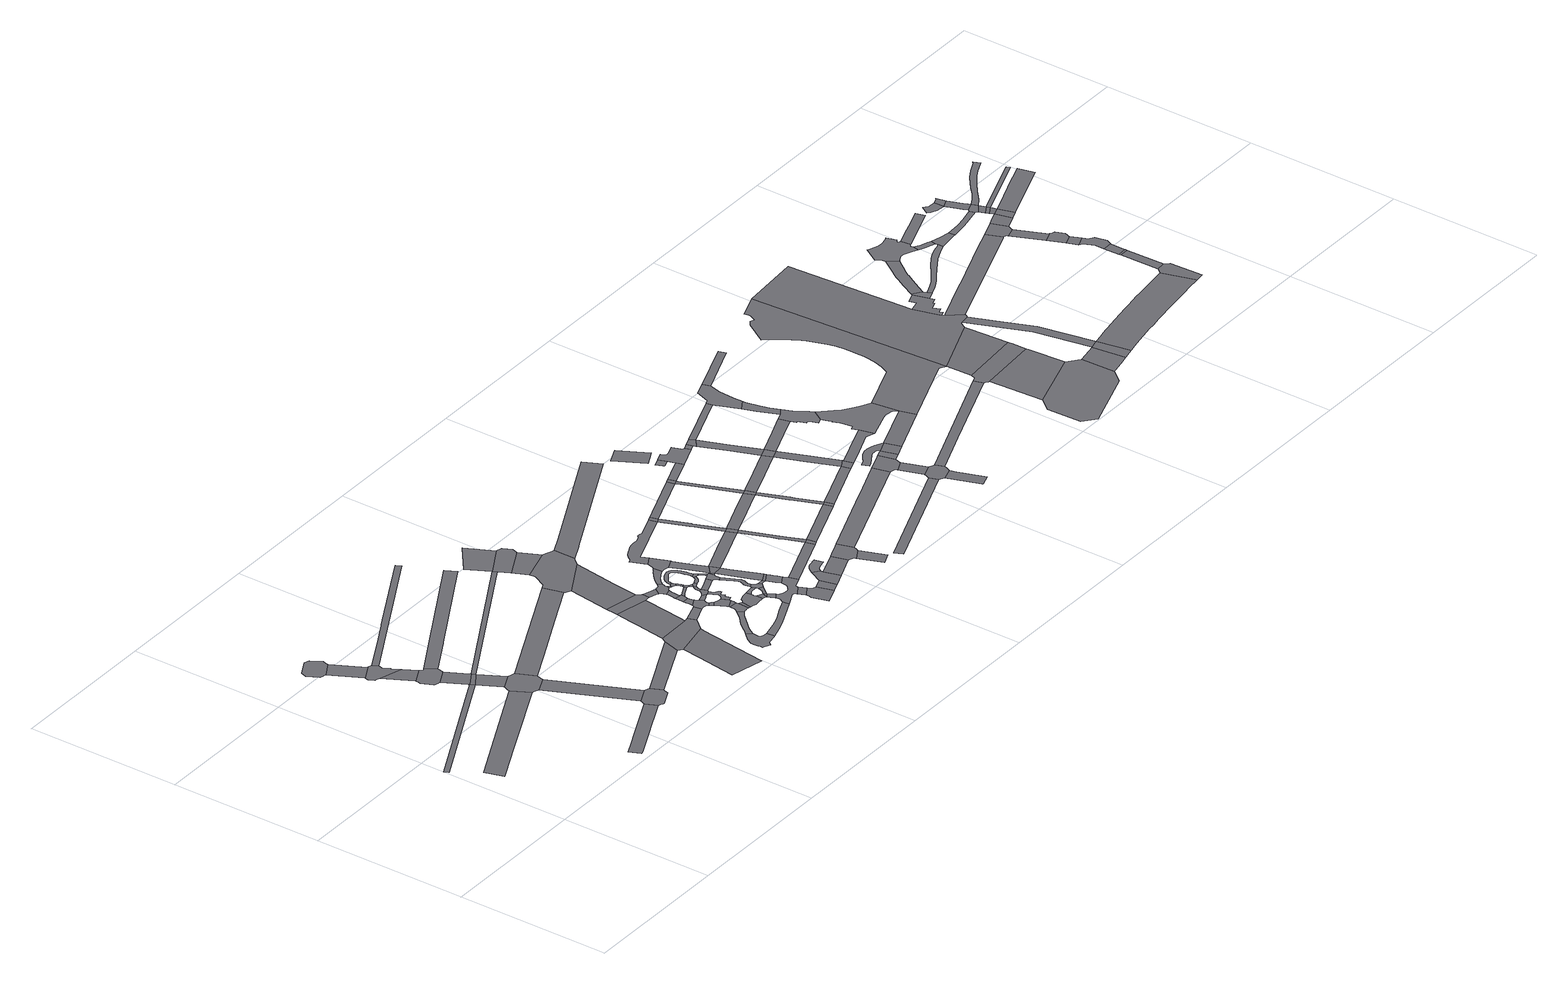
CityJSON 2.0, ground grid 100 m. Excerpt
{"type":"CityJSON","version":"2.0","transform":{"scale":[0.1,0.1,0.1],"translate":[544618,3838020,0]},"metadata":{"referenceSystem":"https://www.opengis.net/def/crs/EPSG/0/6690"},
"CityObjects":{
"road1":{"type":"Road","attributes":{"RoadStructureAttribute.sectionType":"1"},"geometry":[{"type":"MultiSurface","lod":"1","boundaries":[[[0,1,2,3]]]}]},
"road2":{"type":"Road","attributes":{"RoadStructureAttribute.sectionType":"1"},"geometry":[{"type":"MultiSurface","lod":"1","boundaries":[[[4,5,6,7,8,9,10,11]]]}]},
"road3":{"type":"Road","geometry":[{"type":"MultiSurface","lod":"1","boundaries":[[[12,13,14,15,16,17,18,19,20,21,22,23,24,25,26]]]}]},
"road4":{"type":"Road","attributes":{"RoadStructureAttribute.sectionType":"1"},"geometry":[{"type":"MultiSurface","lod":"1","boundaries":[[[27,28,29,30,31,32,33,34,35,36,37]]]}]},
"road5":{"type":"Road","attributes":{"RoadStructureAttribute.sectionType":"1"},"geometry":[{"type":"MultiSurface","lod":"1","boundaries":[[[22,21,38,39]]]}]},
"road6":{"type":"Road","geometry":[{"type":"MultiSurface","lod":"1","boundaries":[[[40,41,39,38,42,43,44,45,46,47,48,49,50,51,52,53,54,55]]]}]},
"road7":{"type":"Road","attributes":{"RoadStructureAttribute.sectionType":"1"},"geometry":[{"type":"MultiSurface","lod":"1","boundaries":[[[48,56,57,58,49]]]}]},
"road8":{"type":"Road","geometry":[{"type":"MultiSurface","lod":"1","boundaries":[[[59,60,57,56,61,62,63,64,65,66,67,68,69,70,71]]]}]},
"road9":{"type":"Road","attributes":{"RoadStructureAttribute.sectionType":"1"},"geometry":[{"type":"MultiSurface","lod":"1","boundaries":[[[72,68,67,73,0,74]]]}]},
"road10":{"type":"Road","geometry":[{"type":"MultiSurface","lod":"1","boundaries":[[[74,0,3,75]]]}]},
"road11":{"type":"Road","attributes":{"RoadStructureAttribute.sectionType":"1"},"geometry":[{"type":"MultiSurface","lod":"1","boundaries":[[[75,3,76,77]]]}]},
"road12":{"type":"Road","geometry":[{"type":"MultiSurface","lod":"1","boundaries":[[[78,79,77,76,80,81,4,11,82,83,84,85,86,87,88,89]]]}]},
"road13":{"type":"Road","attributes":{"RoadStructureAttribute.sectionType":"1"},"geometry":[{"type":"MultiSurface","lod":"1","boundaries":[[[85,84,90,91]]]}]},
"road14":{"type":"Road","geometry":[{"type":"MultiSurface","lod":"1","boundaries":[[[92,93,91,90,94,27,37,95,96,97,98,99,100,101,102]]]}]},
"road15":{"type":"Road","attributes":{"RoadStructureAttribute.sectionType":"1"},"geometry":[{"type":"MultiSurface","lod":"1","boundaries":[[[103,104,105,106,107,108,109,110,111,112,113,55,54,114]]]}]},
"road16":{"type":"Road","attributes":{"RoadStructureAttribute.sectionType":"1"},"geometry":[{"type":"MultiSurface","lod":"1","boundaries":[[[115,116,117,102,101,118]]]}]},
"road17":{"type":"Road","attributes":{"RoadStructureAttribute.sectionType":"1"},"geometry":[{"type":"MultiSurface","lod":"1","boundaries":[[[119,120,71,70,121,122,123]]]}]},
"road18":{"type":"Road","attributes":{"RoadStructureAttribute.sectionType":"1"},"geometry":[{"type":"MultiSurface","lod":"1","boundaries":[[[124,74,75,125]]]}]},
"road19":{"type":"Road","attributes":{"RoadStructureAttribute.sectionType":"1"},"geometry":[{"type":"MultiSurface","lod":"1","boundaries":[[[126,89,88,127,128,129]]]}]},
"road20":{"type":"Road","attributes":{"RoadStructureAttribute.sectionType":"1"},"geometry":[{"type":"MultiSurface","lod":"1","boundaries":[[[130,131,132,133,134,135,136,137]]]}]},
"road21":{"type":"Road","geometry":[{"type":"MultiSurface","lod":"1","boundaries":[[[138,139,140,115,118,134,133,141]]]}]},
"road22":{"type":"Road","attributes":{"RoadStructureAttribute.sectionType":"1"},"geometry":[{"type":"MultiSurface","lod":"1","boundaries":[[[142,143,144,145,140,139,146,147,148]]]}]},
"road23":{"type":"Road","geometry":[{"type":"MultiSurface","lod":"1","boundaries":[[[149,150,151,152,153,154,155,156,157,158,159,160,161,162,163,164,165,166,167,168,169,170,171]]]}]},
"road24":{"type":"Road","geometry":[{"type":"MultiSurface","lod":"1","boundaries":[[[172,173,142,148,174,175,176,177,178,179,180]]]}]},
"road25":{"type":"Road","attributes":{"RoadStructureAttribute.sectionType":"1"},"geometry":[{"type":"MultiSurface","lod":"1","boundaries":[[[181,138,141,182]]]}]},
"road26":{"type":"Road","attributes":{"RoadStructureAttribute.sectionType":"1"},"geometry":[{"type":"MultiSurface","lod":"1","boundaries":[[[183,184,185,186,187,188,149,171,189,190,191,192,193]]]}]},
"road27":{"type":"Road","attributes":{"RoadStructureAttribute.sectionType":"1"},"geometry":[{"type":"MultiSurface","lod":"1","boundaries":[[[194,195,196,172,180]]]}]},
"road28":{"type":"Road","attributes":{"RoadStructureAttribute.sectionType":"1"},"geometry":[{"type":"MultiSurface","lod":"1","boundaries":[[[197,198,199,200,201,202,164,163,203,204,205,206,207,208]]]}]},
"road29":{"type":"Road","geometry":[{"type":"MultiSurface","lod":"1","boundaries":[[[209,210,211,212,181,182,213,214,215,216,217,218,219,220,221]]]}]},
"road30":{"type":"Road","attributes":{"RoadStructureAttribute.sectionType":"1"},"geometry":[{"type":"MultiSurface","lod":"1","boundaries":[[[222,223,224,225,226,227,211,210]]]}]},
"road31":{"type":"Road","attributes":{"RoadStructureAttribute.sectionType":"1"},"geometry":[{"type":"MultiSurface","lod":"1","boundaries":[[[228,176,175,229,230,231]]]}]},
"road32":{"type":"Road","attributes":{"RoadStructureAttribute.sectionType":"1"},"geometry":[{"type":"MultiSurface","lod":"1","boundaries":[[[232,217,216,233,234]]]}]},
"road33":{"type":"Road","geometry":[{"type":"MultiSurface","lod":"1","boundaries":[[[235,236,237,238,224,223,239,240,241,242]]]}]},
"road34":{"type":"Road","attributes":{"RoadStructureAttribute.sectionType":"1"},"geometry":[{"type":"MultiSurface","lod":"1","boundaries":[[[243,244,124,245]]]}]},
"road35":{"type":"Road","geometry":[{"type":"MultiSurface","lod":"1","boundaries":[[[246,247,248,249,183,193,250,251,252,253,254,255,256]]]}]},
"road36":{"type":"Road","attributes":{"RoadStructureAttribute.sectionType":"1"},"geometry":[{"type":"MultiSurface","lod":"1","boundaries":[[[257,258,259,260,261,262,263,264,235,242]]]}]},
"road37":{"type":"Road","geometry":[{"type":"MultiSurface","lod":"1","boundaries":[[[265,266,267,268,269,270,271,126,129,272,273,196,195,274,275,276,277]]]}]},
"road38":{"type":"Road","geometry":[{"type":"MultiSurface","lod":"1","boundaries":[[[278,279,280,281,234,233,282,283,284,285,286]]]}]},
"road39":{"type":"Road","geometry":[{"type":"MultiSurface","lod":"1","boundaries":[[[287,245,124,125,288,289,290,291,292,293,294]]]}]},
"road40":{"type":"Road","attributes":{"RoadStructureAttribute.sectionType":"1"},"geometry":[{"type":"MultiSurface","lod":"1","boundaries":[[[295,296,297,284,283,246,256]]]}]},
"road41":{"type":"Road","geometry":[{"type":"MultiSurface","lod":"1","boundaries":[[[298,299,300,301,231,230,302,303,261,260,304,305,306,307,308,309,310]]]}]},
"road42":{"type":"Road","attributes":{"RoadStructureAttribute.sectionType":"1"},"geometry":[{"type":"MultiSurface","lod":"1","boundaries":[[[311,312,313,314,221,220,315,316,317]]]}]},
"road43":{"type":"Road","attributes":{"RoadStructureAttribute.sectionType":"1"},"geometry":[{"type":"MultiSurface","lod":"1","boundaries":[[[318,255,254,319,320]]]}]},
"road44":{"type":"Road","attributes":{"RoadStructureAttribute.sectionType":"1"},"geometry":[{"type":"MultiSurface","lod":"1","boundaries":[[[290,289,268,267]]]}]},
"road45":{"type":"Road","geometry":[{"type":"MultiSurface","lod":"1","boundaries":[[[321,322,323,324,325,241,240,326,327,328,329]]]}]},
"road46":{"type":"Road","geometry":[{"type":"MultiSurface","lod":"1","boundaries":[[[330,307,306,331,332]]]}]},
"road47":{"type":"Road","geometry":[{"type":"MultiSurface","lod":"1","boundaries":[[[333,334,335,336,337,311,317,338,339,340]]]}]},
"road48":{"type":"Road","geometry":[{"type":"MultiSurface","lod":"1","boundaries":[[[341,342,343,344,345,346,347,348,349,350,351,352,353,339,338,354,355,356,357,358,359,360,361,362,363,364,286,285]]]}]},
"road49":{"type":"Road","geometry":[{"type":"MultiSurface","lod":"1","boundaries":[[[365,366,367,368,369,370,320,319,371,372,373,374,375,376,377,378,379,380,381]]]}]},
"road50":{"type":"Road","geometry":[{"type":"MultiSurface","lod":"1","boundaries":[[[382,383,384,385,386,332,331,387,388,389,390]]]}]},
"road51":{"type":"Road","geometry":[{"type":"MultiSurface","lod":"1","boundaries":[[[391,392,393,394,334,333,395,396,397,398,399]]]}]},
"road52":{"type":"Road","geometry":[{"type":"MultiSurface","lod":"1","boundaries":[[[400,401,402,390,389,403,404,405]]]}]},
"road53":{"type":"Road","geometry":[{"type":"MultiSurface","lod":"1","boundaries":[[[406,405,404,321,329,407,408]]]}]},
"road54":{"type":"Road","geometry":[{"type":"MultiSurface","lod":"1","boundaries":[[[409,410,408,407,411,412,391,413]]]}]},
"road55":{"type":"Road","geometry":[{"type":"MultiSurface","lod":"1","boundaries":[[[414,415,416,413,391,399,417,418,419]]]}]},
"road56":{"type":"Road","attributes":{"RoadStructureAttribute.sectionType":"1"},"geometry":[{"type":"MultiSurface","lod":"1","boundaries":[[[420,421,422,423,424,425,426,427,428,298,310,429,430,431,432,433,434,435,436]]]}]},
"road57":{"type":"Road","attributes":{"RoadStructureAttribute.sectionType":"1"},"geometry":[{"type":"MultiSurface","lod":"1","boundaries":[[[437,378,377,438,439,440]]]}]},
"road58":{"type":"Road","attributes":{"RoadStructureAttribute.sectionType":"1"},"geometry":[{"type":"MultiSurface","lod":"1","boundaries":[[[441,442,443,444,333,340,445,446,447]]]}]},
"road59":{"type":"Road","geometry":[{"type":"MultiSurface","lod":"1","boundaries":[[[440,439,448]]]}]},
"road60":{"type":"Road","attributes":{"RoadStructureAttribute.sectionType":"1"},"geometry":[{"type":"MultiSurface","lod":"1","boundaries":[[[449,448,439,450,451,452]]]}]},
"road61":{"type":"Road","geometry":[{"type":"MultiSurface","lod":"1","boundaries":[[[453,454,455,456,457,458,459,460,461,462,463,464,465,466,467,468,469,470,385,384,471,472,473,474,475,476,477,478,479,480,481,482,483,484,485,486]]]}]},
"road62":{"type":"Road","geometry":[{"type":"MultiSurface","lod":"1","boundaries":[[[487,488,365,381,489,490,491,492,493]]]}]},
"road63":{"type":"Road","geometry":[{"type":"MultiSurface","lod":"1","boundaries":[[[494,495,496,497,414,419,498,499,500,501,502,503,504,505]]]}]},
"road64":{"type":"Road","geometry":[{"type":"MultiSurface","lod":"1","boundaries":[[[506,507,508,509,440,448,510,511]]]}]},
"road65":{"type":"Road","geometry":[{"type":"MultiSurface","lod":"1","boundaries":[[[512,486,485,494,505,513,514,515]]]}]},
"road66":{"type":"Road","geometry":[{"type":"MultiSurface","lod":"1","boundaries":[[[516,517,518,441,447,519,520,521,522,523,524,525,526,527]]]}]},
"road67":{"type":"Road","geometry":[{"type":"MultiSurface","lod":"1","boundaries":[[[528,529,530,531,532,533,487,493,534,535,506,511,536,537,538]]]}]},
"road68":{"type":"Road","geometry":[{"type":"MultiSurface","lod":"1","boundaries":[[[539,540,541,542,543,544,545,546,547,522,521,548,549,550,551,552,553,554,555,556,557,558,532,531]]]}]},
"road69":{"type":"Road","geometry":[{"type":"MultiSurface","lod":"1","boundaries":[[[559,560,561,515,514,562,563,564,517,516]]]}]},
"road70":{"type":"Road","attributes":{"RoadStructureAttribute.sectionType":"1"},"geometry":[{"type":"MultiSurface","lod":"1","boundaries":[[[565,566,567,568,569,570,571,572,573,574,575,576,577,452,451,578,579,580,197,208,581,582,583,584,585,586,587,588]]]}]},
"road71":{"type":"Road","attributes":{"RoadStructureAttribute.sectionType":"1"},"geometry":[{"type":"MultiSurface","lod":"1","boundaries":[[[585,584,589,590]]]}]},
"road72":{"type":"Road","geometry":[{"type":"MultiSurface","lod":"1","boundaries":[[[591,527,526,592]]]}]},
"road73":{"type":"Road","geometry":[{"type":"MultiSurface","lod":"1","boundaries":[[[593,594,595,596,420,436,597,598,599,600,601,602]]]}]},
"road74":{"type":"Road","geometry":[{"type":"MultiSurface","lod":"1","boundaries":[[[603,538,537,604,605,606,607]]]}]},
"road75":{"type":"Road","geometry":[{"type":"MultiSurface","lod":"1","boundaries":[[[608,609,590,589,610,611,612,613,614]]]}]},
"road76":{"type":"Road","attributes":{"RoadStructureAttribute.sectionType":"1"},"geometry":[{"type":"MultiSurface","lod":"1","boundaries":[[[615,616,617,602,601,618,619,591,620]]]}]},
"road77":{"type":"Road","geometry":[{"type":"MultiSurface","lod":"1","boundaries":[[[620,591,592,621]]]}]},
"road78":{"type":"Road","attributes":{"RoadStructureAttribute.sectionType":"1"},"geometry":[{"type":"MultiSurface","lod":"1","boundaries":[[[622,623,621,592,624,625,607,626]]]}]},
"road79":{"type":"Road","geometry":[{"type":"MultiSurface","lod":"1","boundaries":[[[626,607,606,627]]]}]},
"road80":{"type":"Road","attributes":{"RoadStructureAttribute.sectionType":"1"},"geometry":[{"type":"MultiSurface","lod":"1","boundaries":[[[628,629,630,627,606,631,632,633,566,565]]]}]},
"road81":{"type":"Road","attributes":{"RoadStructureAttribute.sectionType":"1"},"geometry":[{"type":"MultiSurface","lod":"1","boundaries":[[[634,614,613,635]]]}]},
"road82":{"type":"Road","attributes":{"RoadStructureAttribute.sectionType":"1"},"geometry":[{"type":"MultiSurface","lod":"1","boundaries":[[[636,637,638,639,640,641,642,643,644,645,646,647,648,649,650,651,652,653,594,593,654,655]]]}]},
"road83":{"type":"Road","geometry":[{"type":"MultiSurface","lod":"1","boundaries":[[[656,657,658,634,635,659,660,661]]]}]},
"road84":{"type":"Road","attributes":{"RoadStructureAttribute.sectionType":"1"},"geometry":[{"type":"MultiSurface","lod":"1","boundaries":[[[662,663,620,621,664,665,666]]]}]},
"road85":{"type":"Road","geometry":[{"type":"MultiSurface","lod":"1","boundaries":[[[667,668,669,670,671,672,673,674,675,676,677,656,661]]]}]},
"road86":{"type":"Road","attributes":{"RoadStructureAttribute.sectionType":"1"},"geometry":[{"type":"MultiSurface","lod":"1","boundaries":[[[678,588,587,679]]]}]},
"road87":{"type":"Road","attributes":{"RoadStructureAttribute.sectionType":"1"},"geometry":[{"type":"MultiSurface","lod":"1","boundaries":[[[680,660,659,681]]]}]},
"road88":{"type":"Road","attributes":{"RoadStructureAttribute.sectionType":"1"},"geometry":[{"type":"MultiSurface","lod":"1","boundaries":[[[682,683,277,276,684,685,686]]]}]},
"road89":{"type":"Road","geometry":[{"type":"MultiSurface","lod":"1","boundaries":[[[687,636,655,688]]]}]},
"road90":{"type":"Road","attributes":{"RoadStructureAttribute.sectionType":"1"},"geometry":[{"type":"MultiSurface","lod":"1","boundaries":[[[689,690,688,655,691,692,662,693]]]}]},
"road91":{"type":"Road","geometry":[{"type":"MultiSurface","lod":"1","boundaries":[[[694,695,696,680,681,697,698,699,700,701,702]]]}]},
"road92":{"type":"Road","geometry":[{"type":"MultiSurface","lod":"1","boundaries":[[[693,662,666,703]]]}]},
"road93":{"type":"Road","attributes":{"RoadStructureAttribute.sectionType":"1"},"geometry":[{"type":"MultiSurface","lod":"1","boundaries":[[[700,699,704,705]]]}]},
"road94":{"type":"Road","attributes":{"RoadStructureAttribute.sectionType":"1"},"geometry":[{"type":"MultiSurface","lod":"1","boundaries":[[[706,707,708,703,666,709,710,711,678,712]]]}]},
"road95":{"type":"Road","geometry":[{"type":"MultiSurface","lod":"1","boundaries":[[[712,678,679,713]]]}]},
"road96":{"type":"Road","attributes":{"RoadStructureAttribute.sectionType":"1"},"geometry":[{"type":"MultiSurface","lod":"1","boundaries":[[[714,715,687,688,716,717]]]}]},
"road97":{"type":"Road","attributes":{"RoadStructureAttribute.sectionType":"1"},"geometry":[{"type":"MultiSurface","lod":"1","boundaries":[[[718,719,720,693,703,721,722,723]]]}]},
"road98":{"type":"Road","attributes":{"RoadStructureAttribute.sectionType":"1"},"geometry":[{"type":"MultiSurface","lod":"1","boundaries":[[[724,712,713,725]]]}]},
"road99":{"type":"Road","geometry":[{"type":"MultiSurface","lod":"1","boundaries":[[[726,714,717,727]]]}]},
"road100":{"type":"Road","attributes":{"RoadStructureAttribute.sectionType":"1"},"geometry":[{"type":"MultiSurface","lod":"1","boundaries":[[[728,729,727,717,730,731,718,732]]]}]},
"road101":{"type":"Road","geometry":[{"type":"MultiSurface","lod":"1","boundaries":[[[732,718,723,733]]]}]},
"road102":{"type":"Road","attributes":{"RoadStructureAttribute.sectionType":"1"},"geometry":[{"type":"MultiSurface","lod":"1","boundaries":[[[734,735,733,723,736,737,724,738]]]}]},
"road103":{"type":"Road","geometry":[{"type":"MultiSurface","lod":"1","boundaries":[[[738,724,725,739]]]}]},
"road104":{"type":"Road","attributes":{"RoadStructureAttribute.sectionType":"1"},"geometry":[{"type":"MultiSurface","lod":"1","boundaries":[[[740,741,742,743,744,694,702,745]]]}]},
"road105":{"type":"Road","attributes":{"RoadStructureAttribute.sectionType":"1"},"geometry":[{"type":"MultiSurface","lod":"1","boundaries":[[[746,747,726,727,748,749]]]}]},
"road106":{"type":"Road","attributes":{"RoadStructureAttribute.sectionType":"1"},"geometry":[{"type":"MultiSurface","lod":"1","boundaries":[[[750,751,752,753]]]}]},
"road107":{"type":"Road","geometry":[{"type":"MultiSurface","lod":"1","boundaries":[[[754,755,756,757,758]]]}]},
"road108":{"type":"Road","attributes":{"RoadStructureAttribute.sectionType":"1"},"geometry":[{"type":"MultiSurface","lod":"1","boundaries":[[[759,760,761,762,763,764,765]]]}]},
"road109":{"type":"Road","attributes":{"RoadStructureAttribute.sectionType":"1"},"geometry":[{"type":"MultiSurface","lod":"1","boundaries":[[[766,767,768,769,732,733,770,771]]]}]},
"road110":{"type":"Road","attributes":{"RoadStructureAttribute.sectionType":"1"},"geometry":[{"type":"MultiSurface","lod":"1","boundaries":[[[772,773,774,775,776,777,778,779,780,754,758,746,749,781,782]]]}]},
"road111":{"type":"Road","attributes":{"RoadStructureAttribute.sectionType":"1"},"geometry":[{"type":"MultiSurface","lod":"1","boundaries":[[[783,784,738,739,785,786]]]}]},
"road112":{"type":"Road","attributes":{"RoadStructureAttribute.sectionType":"1"},"geometry":[{"type":"MultiSurface","lod":"1","boundaries":[[[787,782,781,788]]]}]},
"road113":{"type":"Road","geometry":[{"type":"MultiSurface","lod":"1","boundaries":[[[789,787,788,790,791]]]}]},
"road114":{"type":"Road","attributes":{"RoadStructureAttribute.sectionType":"1"},"geometry":[{"type":"MultiSurface","lod":"1","boundaries":[[[792,791,790,793,766,794]]]}]},
"road115":{"type":"Road","geometry":[{"type":"MultiSurface","lod":"1","boundaries":[[[794,766,771,795]]]}]},
"road116":{"type":"Road","attributes":{"RoadStructureAttribute.sectionType":"1"},"geometry":[{"type":"MultiSurface","lod":"1","boundaries":[[[796,797,795,771,798,783,799]]]}]},
"road117":{"type":"Road","geometry":[{"type":"MultiSurface","lod":"1","boundaries":[[[799,783,786,800,801]]]}]},
"road118":{"type":"Road","geometry":[{"type":"MultiSurface","lod":"1","boundaries":[[[802,803,804,805,740,745,806,807,808,809,810,811,812,813]]]}]},
"road119":{"type":"Road","attributes":{"RoadStructureAttribute.sectionType":"1"},"geometry":[{"type":"MultiSurface","lod":"1","boundaries":[[[810,809,814,815]]]}]},
"road120":{"type":"Road","geometry":[{"type":"MultiSurface","lod":"1","boundaries":[[[816,817,815,814,818,819,750,753,820,821,822,823,824,825]]]}]},
"road121":{"type":"Road","attributes":{"RoadStructureAttribute.sectionType":"1"},"geometry":[{"type":"MultiSurface","lod":"1","boundaries":[[[826,827,822,821,828,829,830]]]}]},
"road122":{"type":"Road","attributes":{"RoadStructureAttribute.sectionType":"1"},"geometry":[{"type":"MultiSurface","lod":"1","boundaries":[[[831,789,791,832,833]]]}]},
"road123":{"type":"Road","geometry":[{"type":"MultiSurface","lod":"1","boundaries":[[[834,835,836,837,838,839,840,841,842,843,844,845,846,847,848,849,850,851]]]}]},
"road124":{"type":"Road","attributes":{"RoadStructureAttribute.sectionType":"1"},"geometry":[{"type":"MultiSurface","lod":"1","boundaries":[[[852,853,794,795,854,855]]]}]},
"road125":{"type":"Road","attributes":{"RoadStructureAttribute.sectionType":"1"},"geometry":[{"type":"MultiSurface","lod":"1","boundaries":[[[850,856,802,813,857]]]}]},
"road126":{"type":"Road","attributes":{"RoadStructureAttribute.sectionType":"1"},"geometry":[{"type":"MultiSurface","lod":"1","boundaries":[[[858,859,801,800,860,861,862]]]}]},
"road127":{"type":"Road","geometry":[{"type":"MultiSurface","lod":"1","boundaries":[[[851,850,857,863]]]}]},
"road128":{"type":"Road","geometry":[{"type":"MultiSurface","lod":"1","boundaries":[[[864,865,866,867,868,852,855,869,870,871,872,873,874,875,876]]]}]},
"road129":{"type":"Road","attributes":{"RoadStructureAttribute.sectionType":"1"},"geometry":[{"type":"MultiSurface","lod":"1","boundaries":[[[877,878,879,880,881,882,883,868,867]]]}]},
"road130":{"type":"Road","geometry":[{"type":"MultiSurface","lod":"1","boundaries":[[[884,885,886,887,888,831,833,882,881,889,890,891]]]}]},
"road131":{"type":"Road","attributes":{"RoadStructureAttribute.sectionType":"1"},"geometry":[{"type":"MultiSurface","lod":"1","boundaries":[[[892,851,863,893]]]}]},
"road132":{"type":"Road","geometry":[{"type":"MultiSurface","lod":"1","boundaries":[[[894,895,896,897,898,876,875,899,900,901,902,903,904,905,858,862,906,907,908,909,910,911,892,912]]]}]},
"road133":{"type":"Road","attributes":{"RoadStructureAttribute.sectionType":"1"},"geometry":[{"type":"MultiSurface","lod":"1","boundaries":[[[913,825,824,914,915]]]}]},
"road134":{"type":"Road","attributes":{"RoadStructureAttribute.sectionType":"1"},"geometry":[{"type":"MultiSurface","lod":"1","boundaries":[[[916,884,891,917]]]}]},
"road135":{"type":"Road","attributes":{"RoadStructureAttribute.sectionType":"1"},"geometry":[{"type":"MultiSurface","lod":"1","boundaries":[[[918,919,920,921,922,923,924,925,926,927,928,929,930,931,932,933,934,935,936,937,938,939,940,941,942,943,944,912,892,893,945,946,947]]]}]},
"road136":{"type":"Road","geometry":[{"type":"MultiSurface","lod":"1","boundaries":[[[948,949,950,951,952,953,954,955,956,957]]]}]},
"road137":{"type":"Road","attributes":{"function":"3","RoadStructureAttribute.sectionType":"1"},"geometry":[{"type":"MultiSurface","lod":"1","boundaries":[[[958,959,960,950,949]]]}]},
"road138":{"type":"Road","geometry":[{"type":"MultiSurface","lod":"1","boundaries":[[[961,962,963,964,965,913,915,966,967,960,959]]]}]},
"road139":{"type":"Road","geometry":[{"type":"MultiSurface","lod":"1","boundaries":[[[968,969,947,970,971,963,962]]]}]},
"road140":{"type":"Road","attributes":{"function":"2","RoadStructureAttribute.sectionType":"1"},"geometry":[{"type":"MultiSurface","lod":"1","boundaries":[[[972,957,956,973,974,975]]]}]},
"road141":{"type":"Road","geometry":[{"type":"MultiSurface","lod":"1","boundaries":[[[976,918,947,969,977,978,979,980,981,982,983,984,985]]]}]},
"road142":{"type":"Road","geometry":[{"type":"MultiSurface","lod":"1","boundaries":[[[986,972,975,987]]]}]},
"road143":{"type":"Road","attributes":{"RoadStructureAttribute.sectionType":"1"},"geometry":[{"type":"MultiSurface","lod":"1","boundaries":[[[988,989,979,978,990,991,992,972,986]]]}]},
"road144":{"type":"Road","geometry":[{"type":"MultiSurface","lod":"1","boundaries":[[[993,994,995,985,984,996,997,998,999,1000,1001,1002,1003]]]}]},
"road145":{"type":"Road","attributes":{"RoadStructureAttribute.sectionType":"1"},"geometry":[{"type":"MultiSurface","lod":"1","boundaries":[[[1004,993,1003,1005,1006,1007]]]}]},
"road146":{"type":"Road","attributes":{"RoadStructureAttribute.sectionType":"1"},"geometry":[{"type":"MultiSurface","lod":"1","boundaries":[[[1008,1009,1010,1011,1012,1013,1004,1007,1014,1015,1016,1017,1018,1019,1020]]]}]},
"road147":{"type":"Road","attributes":{"function":"2","RoadStructureAttribute.sectionType":"1"},"geometry":[{"type":"MultiSurface","lod":"1","boundaries":[[[1021,1022,1023,1024,1025,1026,1027,1028,1029,1030,1031,1032,1033,1034,1035,1036,1037,1038,986,987,1039,1040,1041,1042,1043,1044,1045,1046,1047,1048,1049,1050,1051,1052,1053]]]}]},
"road148":{"type":"Road","attributes":{"RoadStructureAttribute.sectionType":"1"},"geometry":[{"type":"MultiSurface","lod":"1","boundaries":[[[1054,1055,1056,1057,1058,1059,1060,1061,1062,1063,1064,1065,1066,1067,1068,1006,1005,1069,1070,1071,1072,1073,1074,1075,1076,1077,1078]]]}]},
"road149":{"type":"Road","attributes":{"RoadStructureAttribute.sectionType":"1"},"geometry":[{"type":"MultiSurface","lod":"1","boundaries":[[[1079,1080,1081,1082,1083,1084,1085,1086,1087,1088,1089,1090,1091,1092,1093,1094,1095,983,982,1096,1097]]]}]},
"road150":{"type":"Road","geometry":[{"type":"MultiSurface","lod":"1","boundaries":[[[1098,1099,1100,1101,1102,1103,1104,1105,1106,1107,1008,1020,1108,1109,1110,1111,1112,1113,1114,1115,1116,1117,1118,1119,1120,1121,1122,1123,1124,1125]]]}]},
"road151":{"type":"Road","attributes":{"RoadStructureAttribute.sectionType":"1"},"geometry":[{"type":"MultiSurface","lod":"1","boundaries":[[[1126,1127,1116,1115,1128,1129,1130,1131,1132]]]}]},
"road152":{"type":"Road","geometry":[{"type":"MultiSurface","lod":"1","boundaries":[[[1133,1134,1132,1131,1054,1078,1135,1136,1137,1138]]]}]},
"road153":{"type":"Road","attributes":{"RoadStructureAttribute.sectionType":"1"},"geometry":[{"type":"MultiSurface","lod":"1","boundaries":[[[1139,1140,1141,1142,1121,1120,1143,1144]]]}]},
"road154":{"type":"Road","geometry":[{"type":"MultiSurface","lod":"1","boundaries":[[[1145,1146,1147,1148,1021,1053,1149,1150]]]}]},
"road155":{"type":"Road","attributes":{"RoadStructureAttribute.sectionType":"1"},"geometry":[{"type":"MultiSurface","lod":"1","boundaries":[[[1151,1152,1147,1146]]]}]},
"road156":{"type":"Road","geometry":[{"type":"MultiSurface","lod":"1","boundaries":[[[1153,1154,1079,1097,1155,1156,1157,1158,1159,1160,1161]]]}]},
"road157":{"type":"Road","attributes":{"RoadStructureAttribute.sectionType":"1"},"geometry":[{"type":"MultiSurface","lod":"1","boundaries":[[[1162,1163,1164,1165,1138,1137,1166,1167]]]}]},
"road158":{"type":"Road","attributes":{"RoadStructureAttribute.sectionType":"1"},"geometry":[{"type":"MultiSurface","lod":"1","boundaries":[[[1158,1157,1168,1169]]]}]},
"road159":{"type":"Road","geometry":[{"type":"MultiSurface","lod":"1","boundaries":[[[1170,1171,1152,1151]]]}]},
"road160":{"type":"Road","attributes":{"RoadStructureAttribute.sectionType":"1"},"geometry":[{"type":"MultiSurface","lod":"1","boundaries":[[[1172,1173,1174,1171,1170]]]}]},
"road161":{"type":"Road","geometry":[{"type":"MultiSurface","lod":"1","boundaries":[[[1175,1176,1169,1168,1177,1178,1179,1180,1181,1182]]]}]},
"road162":{"type":"Road","attributes":{"RoadStructureAttribute.sectionType":"1"},"geometry":[{"type":"MultiSurface","lod":"1","boundaries":[[[1178,1177,1183,1184]]]}]},
"road163":{"type":"Road","geometry":[{"type":"MultiSurface","lod":"1","boundaries":[[[1185,1186,1184,1183,1187,1188,1174,1173,1189,1190,1191]]]}]},
"road164":{"type":"Road","attributes":{"RoadStructureAttribute.sectionType":"1"},"geometry":[{"type":"MultiSurface","lod":"1","boundaries":[[[1192,1193,1194,1195,1196,1197,1198,1199,1200,1201]]]}]},
"road165":{"type":"Road","attributes":{"RoadStructureAttribute.sectionType":"1"},"geometry":[{"type":"MultiSurface","lod":"1","boundaries":[[[1202,1203,1153,1161,1204]]]}]},
"road166":{"type":"Road","geometry":[{"type":"MultiSurface","lod":"1","boundaries":[[[1205,1206,1162,1167,1207,1208]]]}]},
"road167":{"type":"Road","attributes":{"RoadStructureAttribute.sectionType":"1"},"geometry":[{"type":"MultiSurface","lod":"1","boundaries":[[[1209,1210,1211,1212,1200,1213,1214,1215,1206,1205]]]}]},
"road168":{"type":"Road","geometry":[{"type":"MultiSurface","lod":"1","boundaries":[[[1216,1217,1201,1200,1212]]]}]},
"road169":{"type":"Road","attributes":{"RoadStructureAttribute.sectionType":"1"},"geometry":[{"type":"MultiSurface","lod":"1","boundaries":[[[1208,1207,1218,1219]]]}]},
"road170":{"type":"Road","geometry":[{"type":"MultiSurface","lod":"1","boundaries":[[[1219,1218,1220,1221]]]}]},
"road171":{"type":"Road","geometry":[{"type":"MultiSurface","lod":"1","boundaries":[[[1222,1202,1204,1223]]]}]},
"road172":{"type":"Road","attributes":{"RoadStructureAttribute.sectionType":"1"},"geometry":[{"type":"MultiSurface","lod":"1","boundaries":[[[1221,1220,1202,1222]]]}]},
"road173":{"type":"Road","attributes":{"RoadStructureAttribute.sectionType":"1"},"geometry":[{"type":"MultiSurface","lod":"1","boundaries":[[[1224,1225,1226,1227,1228,1229,1230,1231,1232,1233,1234,1235,1236,1205,1208,1237,1238,1239,1240,1241,1242,1243,1244,1245,1246,1247]]]}]},
"road174":{"type":"Road","attributes":{"RoadStructureAttribute.sectionType":"1"},"geometry":[{"type":"MultiSurface","lod":"1","boundaries":[[[1248,1249,1250,1251,1252,1253,1222,1223,1254]]]}]},
"road175":{"type":"Road","attributes":{"RoadStructureAttribute.sectionType":"1"},"geometry":[{"type":"MultiSurface","lod":"1","boundaries":[[[1255,1256,1219,1221,1257,1258]]]}]}
},
"vertices":[
[829,1263,0],[3,845,0],[17,817,0],[844,1236,0],
[907,1041,0],[133,662,0],[169,539,0],[345,625,0],[422,662,0],[506,703,0],[550,725,0],[969,928,0],
[471,2151,0],[469,2151,0],[461,2153,0],[367,2100,0],[364,2092,0],[355,2063,0],[393,1992,0],[419,1985,0],[424,1984,0],[432,1982,0],[526,2036,0],[528,2044,0],[529,2046,0],[537,2074,0],[497,2143,0],
[1245,343,0],[971,212,0],[853,156,0],[800,131,0],[784,123,0],[818,51,0],[834,59,0],[1005,140,0],[1110,190,0],[1148,207,0],[1277,269,0],
[540,1784,0],[637,1837,0],
[665,1828,0],[643,1835,0],[538,1777,0],[533,1758,0],[532,1755,0],[552,1720,0],[554,1721,0],[573,1715,0],[582,1712,0],[730,1668,0],[699,1721,0],[703,1724,0],[678,1767,0],[679,1771,0],[685,1794,0],[666,1829,0],
[682,1531,0],[779,1581,0],[732,1668,0],
[802,1564,0],[789,1573,0],[680,1523,0],[679,1521,0],[672,1495,0],[709,1423,0],[736,1415,0],[740,1414,0],[747,1412,0],[845,1461,0],[847,1468,0],[857,1504,0],[810,1568,0],
[919,1326,0],[827,1267,0],[922,1320,0],
[936,1296,0],
[925,1089,0],[1023,1138,0],
[1056,1126,0],[1025,1134,0],[923,1083,0],[912,1056,0],[984,923,0],[1012,914,0],[1014,913,0],[1114,960,0],[1113,961,0],[1123,992,0],[1128,1006,0],[1072,1122,0],
[1258,377,0],[1356,426,0],
[1366,423,0],[1363,424,0],[1255,370,0],[1303,259,0],[1308,257,0],[1315,255,0],[1415,302,0],[1416,308,0],[1419,315,0],[1427,341,0],[1393,414,0],
[1591,2335,0],[1082,2057,0],[1057,2043,0],[1045,2037,0],[1033,2029,0],[1013,2018,0],[1004,2011,0],[991,2005,0],[976,1997,0],[948,1980,0],[906,1958,0],[1609,2302,0],
[1838,627,0],[1830,623,0],[1815,616,0],[1805,519,0],
[1708,2081,0],[1059,1711,0],[1090,1636,0],[1099,1641,0],[1747,2009,0],
[1860,1850,0],[1874,1825,0],
[1889,1522,0],[1316,1099,0],[1656,1265,0],[1919,1394,0],
[2010,165,0],[2046,416,0],[2053,464,0],[2065,544,0],[1839,497,0],[1821,377,0],[1782,117,0],[1996,67,0],
[2112,671,0],[2082,662,0],[1860,661,0],[2130,617,0],
[1910,1015,0],[1895,906,0],[1887,851,0],[1872,743,0],[2088,706,0],[2123,955,0],[2126,970,0],
[2172,306,0],[2134,264,0],[2126,253,0],[2118,238,0],[2113,225,0],[2112,208,0],[2112,195,0],[2114,177,0],[2116,160,0],[2114,146,0],[2131,139,0],[2165,126,0],[2180,148,0],[2243,160,0],[2254,163,0],[2248,214,0],[2234,214,0],[2220,214,0],[2209,219,0],[2200,228,0],[2196,240,0],[2196,254,0],[2201,278,0],
[1922,1095,0],[1913,1031,0],[2150,974,0],[2164,974,0],[2163,1022,0],[2159,1026,0],[2154,1031,0],[2146,1039,0],[2137,1050,0],
[2230,710,0],[2237,662,0],
[2332,484,0],[2304,451,0],[2289,432,0],[2242,391,0],[2204,344,0],[2182,318,0],[2223,316,0],[2247,343,0],[2266,365,0],[2326,427,0],[2353,447,0],
[2161,1219,0],[2201,1504,0],[1960,1367,0],
[2565,332,0],[2483,297,0],[2415,263,0],[2402,256,0],[2342,236,0],[2335,234,0],[2293,175,0],[2321,184,0],[2388,207,0],[2428,225,0],[2505,260,0],[2571,291,0],
[2295,733,0],[2288,750,0],[2240,725,0],[2236,717,0],[2251,664,0],[2263,664,0],[2276,661,0],[2292,652,0],[2315,668,0],[2313,679,0],[2313,691,0],[2319,701,0],[2309,729,0],
[2284,768,0],[2281,789,0],[2238,788,0],[2239,771,0],[2241,746,0],[2240,734,0],
[2174,1017,0],[2211,960,0],[2224,953,0],[2253,992,0],
[2323,658,0],[2306,628,0],[2336,647,0],
[2242,849,0],[2240,828,0],[2238,811,0],[2238,794,0],[2281,791,0],[2289,817,0],[2289,842,0],[2279,841,0],
[1962,2134,0],[1785,1996,0],[2050,1959,0],
[2349,541,0],[2349,528,0],[2348,512,0],[2343,499,0],[2370,453,0],[2374,453,0],[2379,454,0],[2387,455,0],[2404,454,0],[2408,529,0],[2402,540,0],
[2279,865,0],[2280,888,0],[2283,906,0],[2286,923,0],[2246,912,0],[2246,898,0],[2246,885,0],[2246,877,0],
[2231,1701,0],[2193,1715,0],[2170,1723,0],[1959,1659,0],[1958,1625,0],[1957,1613,0],[1917,1536,0],[1929,1387,0],[1946,1376,0],[2221,1529,0],[2233,1546,0],[2244,1551,0],[2244,1696,0],
[2379,634,0],[2368,636,0],[2354,640,0],[2350,641,0],[2345,561,0],[2348,552,0],[2405,581,0],[2405,591,0],[2389,637,0],
[2087,1948,0],[1876,1820,0],[1910,1755,0],[2103,1854,0],[2111,1880,0],[2114,1891,0],[2115,1891,0],[2088,1948,0],
[2405,549,0],[2409,563,0],[2408,573,0],
[2299,1015,0],[2289,1003,0],[2282,998,0],[2270,994,0],[2234,941,0],[2241,928,0],[2291,934,0],[2299,937,0],[2310,940,0],[2311,959,0],[2309,965,0],[2313,978,0],[2318,995,0],
[2355,745,0],[2350,743,0],[2343,740,0],[2322,731,0],[2346,713,0],[2356,718,0],[2380,729,0],
[2417,523,0],[2419,450,0],[2429,517,0],
[2365,877,0],[2362,875,0],[2325,856,0],[2313,850,0],[2300,842,0],[2302,828,0],[2309,833,0],[2328,842,0],[2373,863,0],
[2321,953,0],[2326,936,0],[2329,948,0],
[2403,783,0],[2383,780,0],[2380,772,0],[2373,762,0],[2364,752,0],[2386,729,0],[2408,738,0],[2416,747,0],
[2431,600,0],[2424,629,0],[2422,635,0],[2434,639,0],[2426,665,0],[2429,666,0],[2451,675,0],[2450,686,0],[2443,693,0],[2433,701,0],[2417,713,0],[2411,723,0],[2408,731,0],[2390,720,0],[2392,717,0],[2398,706,0],[2402,699,0],[2408,690,0],[2412,681,0],[2412,669,0],[2411,657,0],[2405,649,0],[2403,647,0],[2398,641,0],
[2523,557,0],[2512,555,0],[2488,552,0],[2449,539,0],[2444,525,0],[2438,519,0],[2438,446,0],[2459,442,0],[2482,442,0],[2493,444,0],[2495,444,0],[2519,446,0],[2533,447,0],[2530,492,0],[2524,503,0],[2524,513,0],[2527,524,0],
[2358,946,0],[2358,949,0],[2358,961,0],[2340,953,0],[2337,949,0],[2341,932,0],[2344,930,0],[2352,924,0],[2364,933,0],
[2403,840,0],[2391,825,0],[2385,809,0],[2384,793,0],[2401,794,0],[2402,803,0],[2404,811,0],[2406,815,0],[2409,821,0],
[2379,907,0],[2373,917,0],[2369,924,0],[2359,911,0],[2366,886,0],[2381,893,0],
[2387,880,0],[2384,859,0],[2396,868,0],
[2408,857,0],[2405,860,0],[2390,853,0],[2398,844,0],[2415,855,0],
[2436,857,0],[2424,855,0],[2417,855,0],[2417,829,0],[2429,835,0],[2441,839,0],
[2419,1132,0],[2407,1123,0],[2393,1110,0],[2391,1109,0],[2361,1086,0],[2345,1072,0],[2330,1056,0],[2322,1046,0],[2306,1026,0],[2331,1011,0],[2344,1024,0],[2359,1038,0],[2378,1049,0],[2388,1055,0],[2407,1066,0],[2422,1072,0],[2427,1073,0],
[2539,487,0],[2546,444,0],[2557,438,0],[2571,471,0],
[2505,825,0],[2486,817,0],[2475,813,0],[2450,802,0],[2481,773,0],[2510,784,0],[2518,788,0],
[2583,457,0],
[2599,431,0],[2566,417,0],[2579,390,0],[2609,414,0],
[2503,927,0],[2502,942,0],[2499,960,0],[2492,987,0],[2482,1009,0],[2469,1030,0],[2463,1038,0],[2454,1044,0],[2439,1048,0],[2437,1048,0],[2428,1047,0],[2420,1046,0],[2393,1035,0],[2364,1015,0],[2354,999,0],[2348,990,0],[2345,980,0],[2342,964,0],[2359,974,0],[2362,984,0],[2370,992,0],[2408,1018,0],[2418,1025,0],[2433,1028,0],[2434,1027,0],[2445,1024,0],[2453,1017,0],[2459,1006,0],[2472,973,0],[2476,951,0],[2480,932,0],[2483,918,0],[2482,904,0],[2507,915,0],
[2587,566,0],[2541,559,0],[2534,531,0],[2538,533,0],[2548,539,0],[2551,539,0],[2595,544,0],
[2478,890,0],[2473,876,0],[2464,870,0],[2457,867,0],[2451,842,0],[2455,844,0],[2465,850,0],[2466,852,0],[2477,860,0],[2484,867,0],[2490,877,0],[2494,886,0],
[2601,526,0],[2597,509,0],[2592,496,0],[2591,493,0],[2607,487,0],[2629,516,0],
[2517,901,0],[2501,888,0],[2511,886,0],[2522,896,0],
[2556,850,0],[2540,842,0],[2536,838,0],[2528,784,0],[2536,777,0],[2545,760,0],[2566,774,0],[2563,790,0],[2563,802,0],[2565,808,0],[2568,813,0],[2563,847,0],
[2627,564,0],[2622,568,0],[2619,569,0],[2612,581,0],[2592,578,0],[2592,570,0],[2596,543,0],[2602,537,0],[2639,527,0],[2649,537,0],[2643,558,0],
[2609,593,0],[2609,609,0],[2610,612,0],[2614,625,0],[2617,635,0],[2617,643,0],[2617,647,0],[2617,661,0],[2603,694,0],[2585,687,0],[2586,685,0],[2595,660,0],[2595,647,0],[2593,638,0],[2590,629,0],[2586,623,0],[2586,621,0],[2584,614,0],[2584,603,0],[2587,592,0],
[2549,859,0],[2540,872,0],[2528,886,0],[2513,884,0],[2531,862,0],[2537,851,0],
[2780,488,0],[2723,453,0],[2722,431,0],[2718,415,0],[2711,403,0],[2703,396,0],[2692,387,0],[2684,384,0],[2682,383,0],[2666,381,0],[2651,382,0],[2635,387,0],[2615,403,0],[2581,374,0],[2579,358,0],[2574,345,0],[2661,334,0],[2671,333,0],[2680,327,0],[2684,318,0],[2742,356,0],[2746,373,0],[2808,398,0],[2792,456,0],
[2706,270,0],[2764,310,0],
[2572,847,0],[2580,821,0],
[2495,1213,0],[2438,1180,0],[2431,1154,0],[2428,1142,0],[2441,1075,0],[2458,1076,0],[2473,1073,0],[2476,1072,0],[2481,1071,0],[2540,1097,0],
[2654,558,0],[2655,539,0],[2667,542,0],[2687,544,0],[2682,559,0],
[2786,277,0],[2776,284,0],[2707,251,0],[2700,230,0],[2728,126,0],[2833,167,0],[2804,272,0],
[2587,977,0],[2564,1036,0],[2542,1092,0],[2510,999,0],[2542,921,0],[2621,891,0],
[2646,827,0],
[2724,630,0],[2666,778,0],[2588,801,0],[2665,603,0],[2739,592,0],
[2745,577,0],
[2768,517,0],[2765,526,0],[2753,557,0],[2703,503,0],[2709,489,0],[2710,485,0],
[2868,297,0],[2897,193,0],
[2815,1450,0],[2682,1397,0],[2666,1403,0],[2653,1403,0],[2643,1401,0],[2637,1394,0],[2630,1388,0],[2617,1383,0],[2600,1378,0],[2573,1378,0],[2547,1374,0],[2519,1367,0],[2499,1357,0],[2475,1346,0],[2451,1331,0],[2430,1310,0],[2415,1289,0],[2395,1282,0],[2475,1262,0],[2829,1401,0],
[2913,381,0],[2892,340,0],[2884,325,0],[2984,227,0],[2955,332,0],[2956,350,0],
[2975,1030,0],[2798,960,0],[2823,896,0],[2985,960,0],[3000,966,0],
[2961,359,0],[2970,371,0],[2984,378,0],[3001,384,0],[3035,390,0],[3038,391,0],[3029,447,0],[2970,437,0],[2956,430,0],[2937,415,0],[2924,401,0],
[3145,596,0],[3161,537,0],
[3113,394,0],[3141,290,0],
[3084,2114,0],[2356,1750,0],[2357,1607,0],[2364,1612,0],[3142,2002,0],
[2843,1461,0],[2856,1412,0],
[2929,1226,0],[2926,1233,0],[2899,1223,0],[2902,1215,0],[3002,1040,0],
[3238,444,0],[3210,433,0],[3152,410,0],[3149,286,0],[3176,274,0],[3181,263,0],[3250,303,0],[3258,321,0],[3267,340,0],
[3027,977,0],
[3241,110,0],[3315,141,0],
[3129,717,0],[3114,755,0],[3100,791,0],[3073,781,0],[3089,738,0],[3103,703,0],[3173,606,0],
[3188,548,0],
[3196,1600,0],[2890,1480,0],[2933,1442,0],[3209,1551,0],
[3355,1179,0],[3179,1110,0],[3016,1046,0],[3204,1046,0],[3366,1110,0],[3381,1116,0],
[3526,745,0],[3542,688,0],
[3223,1611,0],[3236,1562,0],
[3309,1376,0],[3239,1553,0],[3222,1519,0],[3282,1365,0],[3382,1190,0],
[3408,1126,0],
[3489,917,0],[3480,941,0],[3453,930,0],[3464,903,0],[3553,756,0],
[3569,698,0],
[3996,745,0],[3982,739,0],[3795,665,0],[3787,662,0],[3653,609,0],[4025,639,0],
[3390,1677,0],[3282,1634,0],[3246,1565,0],[3403,1627,0],
[4102,426,0],[3352,126,0],[3374,71,0],[4119,368,0],
[3356,1777,0],[3303,1758,0],[3323,1714,0],[3327,1706,0],[3372,1723,0],
[3193,1983,0],[3293,1799,0],[3342,1824,0],[3391,1849,0],[3390,1850,0],[3291,2032,0],[3191,1987,0],
[3736,1329,0],[3729,1326,0],[3559,1259,0],[3396,1195,0],[3584,1195,0],[3761,1265,0],
[3531,1725,0],[3527,1729,0],[3525,1740,0],[3504,1790,0],[3449,1769,0],[3438,1766,0],[3426,1768,0],[3417,1775,0],[3408,1796,0],[3552,1686,0],[3541,1724,0],
[3907,895,0],[3695,812,0],[3706,753,0],[3922,838,0],
[3579,1739,0],[3590,1701,0],
[3631,1759,0],[3596,1684,0],[3648,1723,0],
[3721,1538,0],[3663,1515,0],[3794,1352,0],
[3819,1288,0],
[3892,1101,0],[3822,1281,0],[3834,1079,0],[3961,927,0],
[3980,861,0],[3965,918,0],
[4120,794,0],[4109,790,0],[4089,782,0],[4039,762,0],[4033,636,0],[4061,628,0],[4062,626,0],[4066,614,0],[4136,650,0],[4137,651,0],[4144,675,0],[4148,688,0],
[4118,464,0],[4190,493,0],
[4215,482,0],[4191,492,0],[4117,462,0],[4108,439,0],[4132,363,0],[4155,352,0],[4231,376,0],[4246,408,0],[4252,422,0],[4229,476,0],
[4263,284,0],[4245,335,0],[4228,141,0],[4230,137,0],[4305,163,0],
[3991,1900,0],[3997,1861,0],[4001,1863,0],
[4199,871,0],[4174,878,0],[4142,883,0],[4115,881,0],[4092,875,0],[4075,867,0],[4049,847,0],[4023,825,0],[3989,810,0],[4006,768,0],[4029,776,0],[4101,823,0],[4122,830,0],[4142,831,0],[4155,829,0],[4163,824,0],[4168,812,0],[4248,844,0],
[4100,1473,0],[3966,1420,0],[3989,1355,0],[4118,1405,0],
[4160,809,0],[4197,708,0],
[4273,1039,0],[4087,966,0],[4095,906,0],[4240,964,0],[4299,946,0],
[4276,739,0],
[4266,1378,0],[4247,1405,0],[4217,1460,0],[4188,1520,0],[4146,1491,0],[4132,1368,0],[4143,1373,0],[4163,1322,0],[4177,1328,0],[4188,1298,0],[4202,1264,0],[4236,1278,0],[4284,1351,0],
[4164,1583,0],[4152,1624,0],[4145,1651,0],[4132,1728,0],[4131,1743,0],[4063,1703,0],[4096,1620,0],
[4142,2036,0],[4053,2001,0],[4028,1933,0],[4022,1912,0],[4016,1910,0],[4128,1810,0],[4136,1916,0],[4155,1987,0],
[4570,971,0],[4598,867,0],
[4499,1169,0],[4453,1196,0],[4391,1239,0],[4358,1270,0],[4333,1293,0],[4253,1233,0],[4262,1212,0],[4255,1209,0],[4270,1166,0],[4283,1120,0],[4286,1088,0],[4258,1077,0],[4464,1001,0],[4478,1004,0],[4495,1007,0],[4515,1005,0],[4535,1003,0],[4553,993,0],[4546,1145,0],
[5069,812,0],[4536,535,0],[5085,753,0],
[4475,2164,0],[4488,2117,0],
[5027,2331,0],[4877,2273,0],[4882,2251,0],[4882,2238,0],[4878,2225,0],[4863,2191,0],[4834,2202,0],[4814,2187,0],[4804,2180,0],[4714,2038,0],[4757,1988,0],[4792,1938,0],[4815,1899,0],[4831,1873,0],[4855,1822,0],[4880,1757,0],[4896,1706,0],[4899,1691,0],[4907,1650,0],[4914,1598,0],[4917,1545,0],[4916,1502,0],[4914,1464,0],[4912,1446,0],[4903,1383,0],[4884,1319,0],[4860,1268,0],[5059,1049,0],[5069,1043,0],[5102,1023,0],
[5594,459,0],[5533,508,0],[5140,379,0],[5074,296,0],[5083,73,0],[5100,60,0],[5162,9,0],[5554,146,0],[5615,225,0],[5611,447,0],
[5518,754,0],[5517,769,0],[5119,736,0],
[5512,867,0],[5510,888,0],[5111,855,0],[5098,825,0],[5097,823,0],[5095,748,0],[5114,739,0],
[5495,1150,0],[5494,1180,0],[5104,1022,0],[5112,857,0],
[5750,475,0],[5636,229,0],[5704,244,0],[5773,259,0],
[5425,2364,0],[5518,1222,0],[5528,1227,0],[5590,1232,0],[5599,1247,0],[5601,1252,0],[5604,1257,0],[5529,1347,0],[5521,1360,0],[5473,1532,0],
[5811,491,0],[5853,277,0],
[5743,855,0],[5645,1098,0],[5531,1218,0],[5682,839,0],[5749,477,0],
[5596,1621,0],[5528,1593,0],[5541,1551,0],[5548,1370,0],[5541,1392,0],[5570,1403,0],[5552,1451,0],[5598,1467,0],[5595,1478,0],[5633,1490,0],[5623,1519,0],
[5602,1632,0],[5677,1539,0],[5667,1568,0],[5657,1592,0],
[5791,1948,0],[5744,1878,0],[5692,1802,0],[5680,1780,0],[5647,1721,0],[5641,1709,0],[5703,1677,0],[5746,1755,0],[5750,1763,0],[5769,1790,0],[5797,1831,0],[5829,1873,0],[5842,1885,0],
[6603,618,0],[6588,616,0],[6549,611,0],[6509,605,0],[6469,601,0],[6369,587,0],[6324,582,0],[6280,576,0],[6229,568,0],[6188,561,0],[6116,549,0],[6066,541,0],[6004,530,0],[5966,524,0],[5942,519,0],[5907,512,0],[5863,503,0],[5819,493,0],[5927,293,0],[5977,303,0],[6008,310,0],[6013,311,0],[6058,319,0],[6092,324,0],[6143,332,0],[6204,343,0],[6269,353,0],[6314,360,0],[6357,366,0],[6445,378,0],[6521,388,0],[6570,395,0],[6669,406,0],
[6107,1814,0],[6097,1806,0],[6085,1801,0],[6072,1798,0],[6045,1791,0],[6000,1773,0],[5991,1769,0],[5964,1756,0],[5910,1719,0],[5886,1700,0],[5874,1690,0],[5858,1678,0],[5817,1647,0],[5769,1614,0],[5727,1593,0],[5735,1563,0],[5765,1578,0],[5794,1596,0],[5854,1639,0],[5871,1650,0],[5896,1667,0],[5936,1692,0],[5985,1725,0],[6048,1751,0],[6107,1776,0],
[6347,1659,0],[6337,1655,0],[6275,1632,0],[6220,1611,0],[6160,1588,0],[6107,1568,0],[6072,1554,0],[6033,1539,0],[5993,1524,0],[5958,1511,0],[5909,1492,0],[5847,1468,0],[5802,1451,0],[5759,1435,0],[5677,1403,0],[5566,1361,0],[5538,1350,0],[6380,1554,0],[6388,1558,0],
[5972,2082,0],[5933,2075,0],[5932,2074,0],[5899,2074,0],[5872,2084,0],[5839,2096,0],[5827,2103,0],[5767,2007,0],[5775,1998,0],[5788,1975,0],[5849,1892,0],[5854,1896,0],[5881,1909,0],[5901,1907,0],[5911,1907,0],[5946,1892,0],[5964,1884,0],[5997,1869,0],[6003,1910,0],[6000,1919,0],[5998,1923,0],[6006,1933,0],[6019,1938,0],[6008,2000,0],[5995,2007,0],[5997,2018,0],[6007,2028,0],[5989,2089,0],
[6089,1870,0],[6041,1888,0],[6027,1855,0],[6035,1852,0],[6078,1838,0],[6104,1829,0],[6111,1861,0],
[6174,1844,0],[6150,1851,0],[6162,1782,0],[6237,1790,0],[6247,1791,0],[6242,1832,0],
[6296,2105,0],[6284,2100,0],[6163,2056,0],[6128,2044,0],[6207,2007,0],[6311,2046,0],
[6696,653,0],[6691,658,0],[6631,652,0],[6631,647,0],[6725,411,0],[6720,631,0],
[6686,907,0],[6625,906,0],
[6457,1701,0],[6408,1683,0],[6395,1555,0],[6412,1548,0],[6414,1543,0],[6482,1565,0],[6484,1571,0],[6493,1592,0],[6496,1599,0],
[6489,1870,0],[6464,1865,0],[6404,1849,0],[6334,1838,0],[6352,1806,0],[6502,1838,0],
[6499,1340,0],[6565,1367,0],
[6685,922,0],[6625,921,0],
[6685,935,0],[6683,1023,0],[6622,1021,0],
[6587,1358,0],[6571,1365,0],[6544,1233,0],[6610,1260,0],[6612,1266,0],[6620,1284,0],[6625,1297,0],[6600,1352,0],
[6573,1164,0],[6639,1192,0],
[6661,1150,0],[6655,1153,0],[6593,1148,0],[6621,1081,0],[6695,1045,0],[6702,1059,0],[6688,1137,0],
[6402,2087,0],[6386,2098,0],[6371,2109,0],[6339,2056,0],[6351,2045,0],[6355,2041,0],[6392,2024,0],[6422,2019,0],[6450,2017,0],[6447,2082,0],
[6553,1738,0],[6499,1718,0],[6581,1631,0],
[6556,1903,0],[6501,1880,0],[6517,1825,0],[6571,1866,0],
[6549,1922,0],[6539,1949,0],[6511,2022,0],[6505,2040,0],[6456,2000,0],[6477,1944,0],[6489,1911,0],
[6489,2103,0],[6482,2095,0],
[6532,1789,0],[6586,1822,0],
[6541,1766,0],[6593,1798,0],
[6606,1759,0],[6635,1652,0],
[6923,2157,0],[6911,2147,0],[6895,2139,0],[6839,2113,0],[6784,2078,0],[6773,2070,0],[6739,2044,0],[6737,2042,0],[6695,2007,0],[6648,1964,0],[6637,1956,0],[6605,1932,0],[6601,1929,0],[6621,1899,0],[6673,1944,0],[6688,1957,0],[6691,1960,0],[6750,2005,0],[6764,2015,0],[6786,2031,0],[6817,2053,0],[6863,2079,0],[6886,2091,0],[6942,2116,0],
[7013,1913,0],[6971,1897,0],[6877,1862,0],[6822,1841,0],[6734,1807,0],[6646,1774,0],[7041,1807,0],
[6992,1974,0],[6882,1933,0],[6915,1919,0],[7000,1951,0]
]}
